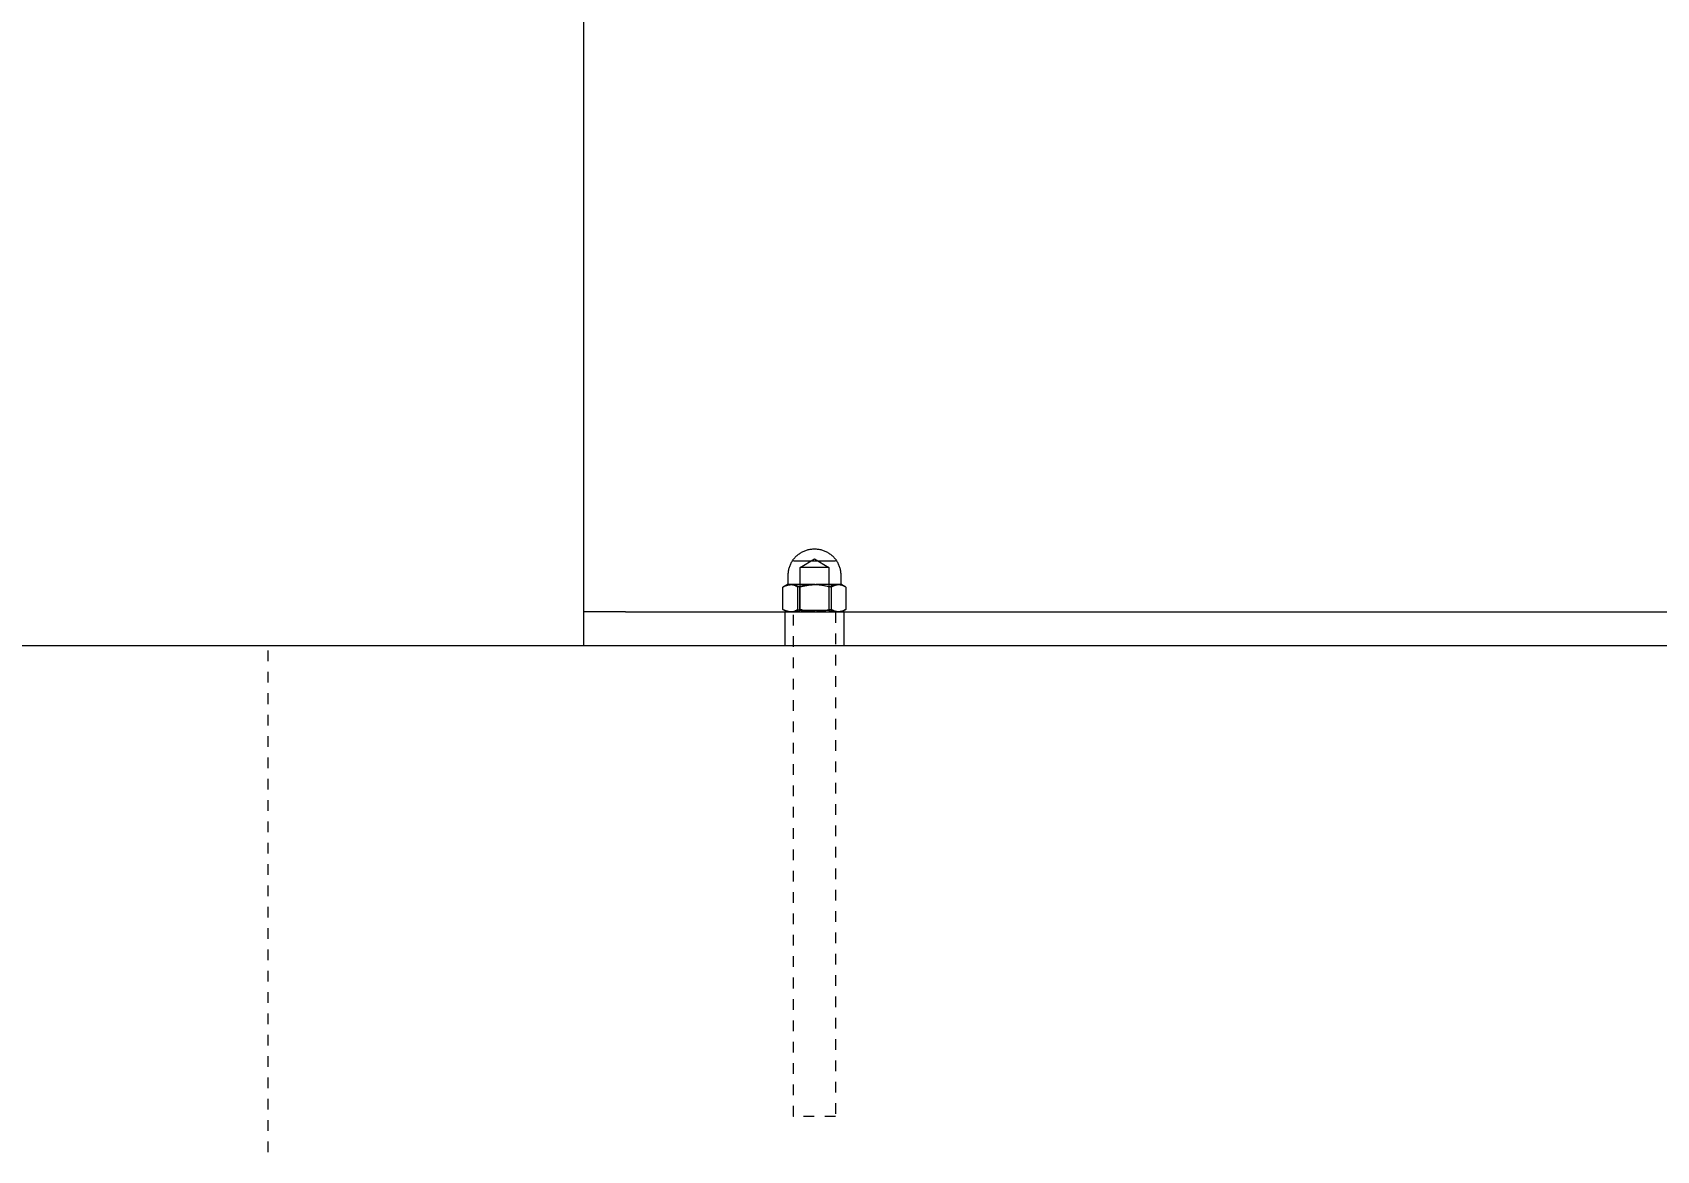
# Model space of a CAD drawing. Header units: inches. Extents: x -11 to 189, y -7 to 133.
# Drawn here: x 149.73 to 164.95, y 90.98 to 101.46 of the extents above; entities that cross this region are included whole.
import ezdxf

# ---------------------------------------------------------------- set-up
doc = ezdxf.new("R2010")
doc.units = ezdxf.units.IN
doc.linetypes.add('HIDDEN', pattern=[1.905, 1.27, -0.635])
for name, color, linetype, lineweight in [('ZANO_R', 7, 'Continuous', 0), ('ZANO_R_przerywana', 250, 'HIDDEN', 0), ('ZANO_W', 1, 'Continuous', 0)]:
    doc.layers.add(name, color=color, linetype=linetype, lineweight=lineweight)
doc.styles.get("Standard").update_dxf_attribs({"font": 'arial.ttf'})
doc.dimstyles.new('amerykanie', dxfattribs={"dimtxt": 50, "dimasz": 50, "dimexe": 0.5, "dimexo": 0.5, "dimgap": 1, "dimtad": 1, "dimdec": 0, "dimzin": 0, "dimlunit": 5, "dimtxsty": 'Standard', "dimcen": 0.09, "dimclrd": 1, "dimclre": 1, "dimclrt": 1, "dimazin": 0, "dimtfac": 1, "dimtdec": 0, "dimtmove": 0, "dimatfit": 3, "dimfxl": 1, "dimtzin": 0, "dimarcsym": 1})

# ---------------------------------------------------------------- blocks, each defined once
blk = doc.blocks.new('*D406')
at = {"layer": 'ZANO_W', "color": 1, "lineweight": -2}
for p, q in [((116.545, 95.214), (116.545, 85.714)), ((172.608, 95.214), (172.608, 85.714)), ((117.545, 86.214), (171.608, 86.214))]:
    blk.add_line(p, q, dxfattribs=at)
at = {"layer": 'ZANO_W', "color": 1}
for points in [[(117.545, 86.381), (117.545, 86.047), (116.545, 86.214)], [(171.608, 86.047), (171.608, 86.381), (172.608, 86.214)]]:
    blk.add_solid(points, dxfattribs=at)
at = {"layer": 'ZANO_W', "color": 1, "insert": (144.576, 87.554), "char_height": 1.625, "attachment_point": 5}
blk.add_mtext('56 1/16', dxfattribs=at)

msp = doc.modelspace()

# ---------------------------------------------------------------- linework, layer by layer
at = {"layer": 'ZANO_R'}
for p, q in [((154.89097, 111.54081), (154.89097, 96.029)), ((156.83064, 96.47152), (156.83412, 96.47917)), ((156.83412, 96.47917), (156.83785, 96.48669)), ((156.83785, 96.48669), (156.84185, 96.49409)), ((156.84185, 96.49409), (156.84609, 96.50134)), ((156.84609, 96.50134), (156.85058, 96.50844)), ((156.85058, 96.50844), (156.8553, 96.51539)), ((156.8553, 96.51539), (156.86026, 96.52217)), ((156.8595, 96.50821), (156.85948, 96.50821)), ((156.85948, 96.50821), (156.85948, 96.50821)), ((156.85948, 96.50821), (156.85948, 96.50821)), ((156.85948, 96.50821), (156.85948, 96.50821)), ((156.85948, 96.50821), (156.85948, 96.50821)), ((156.85948, 96.50821), (156.85957, 96.50821)), ((156.85956, 96.50821), (156.8595, 96.50821)), ((156.85957, 96.50821), (156.86026, 96.50821)), ((156.86026, 96.52217), (156.86546, 96.52878)), ((156.86026, 96.50821), (156.86347, 96.50821)), ((156.86347, 96.50821), (157.2531, 96.50821)), ((156.86546, 96.52878), (156.87087, 96.5352)), ((156.87087, 96.5352), (156.8765, 96.54144)), ((156.8765, 96.54144), (156.88234, 96.54748)), ((156.88234, 96.54748), (156.88838, 96.55332)), ((156.88838, 96.55332), (156.89462, 96.55895)), ((156.89462, 96.55895), (156.90104, 96.56436)), ((156.90104, 96.56436), (156.90765, 96.56955)), ((156.90765, 96.56955), (156.91443, 96.57451)), ((156.91443, 96.57451), (156.92138, 96.57924)), ((156.92138, 96.57924), (156.92848, 96.58373)), ((156.92247, 96.44632), (157.05633, 96.52675)), ((156.92848, 96.58373), (156.93573, 96.58797)), ((156.93573, 96.58797), (156.94312, 96.59196)), ((156.94312, 96.59196), (156.95065, 96.5957)), ((156.95065, 96.5957), (156.9583, 96.59918)), ((156.9583, 96.59918), (156.96606, 96.6024)), ((156.96606, 96.6024), (156.97393, 96.60534)), ((156.97393, 96.60534), (156.98189, 96.60802)), ((156.98189, 96.60802), (156.98994, 96.61043)), ((156.98994, 96.61043), (156.99807, 96.61256)), ((156.99807, 96.61256), (157.00627, 96.6144)), ((157.00627, 96.6144), (157.01452, 96.61597)), ((157.01452, 96.61597), (157.02282, 96.61726)), ((157.02282, 96.61726), (157.03117, 96.61826)), ((157.03117, 96.61826), (157.03954, 96.61898)), ((157.03954, 96.61898), (157.04793, 96.61941)), ((157.04793, 96.61941), (157.05633, 96.61955)), ((157.05633, 96.61955), (157.06473, 96.61941)), ((157.05633, 96.52675), (157.19019, 96.44632)), ((157.06473, 96.61941), (157.07312, 96.61898)), ((157.07312, 96.61898), (157.08149, 96.61826)), ((157.08149, 96.61826), (157.08983, 96.61726)), ((157.08983, 96.61726), (157.09814, 96.61597)), ((157.09814, 96.61597), (157.10639, 96.6144)), ((157.10639, 96.6144), (157.11459, 96.61256)), ((157.11459, 96.61256), (157.12272, 96.61043)), ((157.12272, 96.61043), (157.13077, 96.60802)), ((157.13077, 96.60802), (157.13873, 96.60534)), ((157.13873, 96.60534), (157.1466, 96.6024)), ((157.1466, 96.6024), (157.15436, 96.59918)), ((157.15436, 96.59918), (157.16201, 96.5957)), ((157.16201, 96.5957), (157.16953, 96.59196)), ((157.16953, 96.59196), (157.17693, 96.58797)), ((157.17693, 96.58797), (157.18418, 96.58373)), ((157.18418, 96.58373), (157.19128, 96.57924)), ((157.19128, 96.57924), (157.19823, 96.57451)), ((157.19823, 96.57451), (157.20501, 96.56955)), ((157.20501, 96.56955), (157.21162, 96.56436)), ((157.21162, 96.56436), (157.21804, 96.55895)), ((157.21804, 96.55895), (157.22428, 96.55332)), ((157.22428, 96.55332), (157.23032, 96.54748)), ((157.23032, 96.54748), (157.23616, 96.54144)), ((157.23616, 96.54144), (157.24179, 96.5352)), ((157.24179, 96.5352), (157.2472, 96.52878)), ((157.2472, 96.52878), (157.25239, 96.52217)), ((157.25239, 96.52217), (157.25736, 96.51539)), ((157.25736, 96.51539), (157.26208, 96.50844)), ((157.26208, 96.50844), (157.26657, 96.50134)), ((157.26657, 96.50134), (157.27081, 96.49409)), ((157.27081, 96.49409), (157.2748, 96.48669)), ((157.2748, 96.48669), (157.27854, 96.47917)), ((157.27854, 96.47917), (157.28202, 96.47152)), ((156.81027, 96.37349), (156.81041, 96.38189)), ((156.81027, 96.28963), (156.81027, 96.37349)), ((156.81041, 96.38189), (156.81084, 96.39028)), ((156.81084, 96.39028), (156.81156, 96.39865)), ((156.81156, 96.39865), (156.81256, 96.40699)), ((156.81256, 96.40699), (156.81384, 96.4153)), ((156.81384, 96.4153), (156.81541, 96.42355)), ((156.81541, 96.42355), (156.81726, 96.43175)), ((156.81726, 96.43175), (156.81939, 96.43988)), ((156.81939, 96.43988), (156.8218, 96.44793)), ((156.8218, 96.44793), (156.82447, 96.45589)), ((156.82447, 96.45589), (156.82742, 96.46376)), ((156.82742, 96.46376), (156.83064, 96.47152)), ((156.92247, 96.04654), (156.92247, 96.44632)), ((156.94317, 96.44632), (156.92256, 96.44632)), ((157.19019, 96.44632), (156.94317, 96.44632)), ((157.1901, 96.44632), (157.19019, 96.44632)), ((157.19019, 96.44632), (157.19019, 96.44632)), ((157.19019, 96.44632), (157.19019, 96.04654)), ((157.28202, 96.47152), (157.28524, 96.46376)), ((157.28524, 96.46376), (157.28818, 96.45589)), ((157.28818, 96.45589), (157.29086, 96.44793)), ((157.29086, 96.44793), (157.29327, 96.43988)), ((157.29327, 96.43988), (157.2954, 96.43175)), ((157.2954, 96.43175), (157.29725, 96.42355)), ((157.29725, 96.42355), (157.29881, 96.4153)), ((157.29881, 96.4153), (157.3001, 96.40699)), ((157.3001, 96.40699), (157.3011, 96.39865)), ((157.3011, 96.39865), (157.30182, 96.39028)), ((157.30182, 96.39028), (157.30225, 96.38189)), ((157.30225, 96.38189), (157.30239, 96.37349)), ((157.30239, 96.37349), (157.30239, 96.28963)), ((156.76727, 96.26576), (156.76107, 96.26205)), ((156.76107, 96.26205), (156.76589, 96.26478)), ((156.76107, 96.05186), (156.76107, 96.26205)), ((156.76589, 96.26478), (156.77079, 96.26735)), ((156.76727, 96.26576), (156.80042, 96.28491)), ((156.77306, 96.26911), (156.7695, 96.26703)), ((156.77079, 96.26735), (156.77578, 96.26975)), ((156.77668, 96.27107), (156.77306, 96.26911)), ((156.77578, 96.26975), (156.78084, 96.27199)), ((156.78037, 96.27291), (156.77668, 96.27107)), ((156.78412, 96.27463), (156.78037, 96.27291)), ((156.78084, 96.27199), (156.78598, 96.27405)), ((156.78792, 96.27621), (156.78412, 96.27463)), ((156.78598, 96.27405), (156.79118, 96.27594)), ((156.79177, 96.27768), (156.78792, 96.27621)), ((156.79118, 96.27594), (156.79644, 96.27766)), ((156.79567, 96.27901), (156.79177, 96.27768)), ((156.79961, 96.28021), (156.79567, 96.27901)), ((156.79644, 96.27766), (156.80176, 96.2792)), ((156.80359, 96.28128), (156.79961, 96.28021)), ((156.83681, 96.28491), (156.80043, 96.28491)), ((156.80176, 96.2792), (156.80712, 96.28056)), ((156.80761, 96.28222), (156.80359, 96.28128)), ((156.80609, 96.28498), (156.80625, 96.28499)), ((156.80625, 96.28499), (156.80641, 96.28502)), ((156.80641, 96.28502), (156.80656, 96.28505)), ((156.80656, 96.28505), (156.80672, 96.28508)), ((156.80672, 96.28508), (156.80687, 96.28513)), ((156.80687, 96.28513), (156.80703, 96.28517)), ((156.80703, 96.28517), (156.80718, 96.28522)), ((156.80712, 96.28056), (156.81253, 96.28174)), ((156.80718, 96.28522), (156.80733, 96.28528)), ((156.80733, 96.28528), (156.80747, 96.28534)), ((156.80747, 96.28534), (156.80762, 96.28541)), ((156.81165, 96.28303), (156.80761, 96.28222)), ((156.80762, 96.28541), (156.80776, 96.28548)), ((156.80776, 96.28548), (156.8079, 96.28555)), ((156.8079, 96.28555), (156.80804, 96.28563)), ((156.80804, 96.28563), (156.80817, 96.28572)), ((156.80817, 96.28572), (156.80831, 96.28581)), ((156.80831, 96.28581), (156.80843, 96.2859)), ((156.80843, 96.2859), (156.80856, 96.286)), ((156.80856, 96.286), (156.80868, 96.28611)), ((156.80868, 96.28611), (156.8088, 96.28621)), ((156.8088, 96.28621), (156.80891, 96.28632)), ((156.80891, 96.28632), (156.80902, 96.28644)), ((156.80902, 96.28644), (156.80913, 96.28656)), ((156.80913, 96.28656), (156.80923, 96.28668)), ((156.80923, 96.28668), (156.80933, 96.28681)), ((156.80933, 96.28681), (156.80942, 96.28693)), ((156.80942, 96.28693), (156.80951, 96.28707)), ((156.80951, 96.28707), (156.8096, 96.2872)), ((156.8096, 96.2872), (156.80968, 96.28734)), ((156.80968, 96.28734), (156.80975, 96.28748)), ((156.80975, 96.28748), (156.80982, 96.28762)), ((156.80982, 96.28762), (156.80989, 96.28777)), ((156.80989, 96.28777), (156.80995, 96.28792)), ((156.80995, 96.28792), (156.81, 96.28807)), ((156.81, 96.28807), (156.81005, 96.28822)), ((156.81005, 96.28822), (156.8101, 96.28837)), ((156.8101, 96.28837), (156.81014, 96.28852)), ((156.81014, 96.28852), (156.81017, 96.28868)), ((156.81017, 96.28868), (156.8102, 96.28884)), ((156.8102, 96.28884), (156.81023, 96.28899)), ((156.81023, 96.28899), (156.81024, 96.28915)), ((156.81024, 96.28915), (156.81026, 96.28931)), ((156.81026, 96.28947), (156.81027, 96.28963)), ((156.81026, 96.28931), (156.81026, 96.28947)), ((156.81572, 96.2837), (156.81165, 96.28303)), ((156.81253, 96.28174), (156.81797, 96.28274)), ((156.8198, 96.28423), (156.81572, 96.2837)), ((156.81797, 96.28274), (156.82345, 96.28356)), ((156.8239, 96.28463), (156.8198, 96.28423)), ((156.82345, 96.28356), (156.82895, 96.28419)), ((156.82802, 96.28489), (156.8239, 96.28463)), ((156.82895, 96.28419), (156.83446, 96.28464)), ((156.83416, 96.2848), (156.83182, 96.28488)), ((156.83446, 96.28464), (156.83999, 96.28491)), ((156.83498, 96.2848), (156.83772, 96.28488)), ((156.8395, 96.28427), (156.83498, 96.28476)), ((156.84399, 96.28363), (156.8395, 96.28427)), ((156.83999, 96.28491), (156.84552, 96.28464)), ((156.84207, 96.28489), (156.84499, 96.28481)), ((157.06223, 96.28491), (156.84322, 96.28491)), ((156.84847, 96.28284), (156.84399, 96.28363)), ((156.84552, 96.28464), (156.85104, 96.28419)), ((156.85291, 96.2819), (156.84847, 96.28284)), ((156.85104, 96.28419), (156.85654, 96.28356)), ((156.85732, 96.28081), (156.85291, 96.2819)), ((156.85654, 96.28356), (156.86201, 96.28275)), ((156.8617, 96.27957), (156.85732, 96.28081)), ((156.86602, 96.27818), (156.8617, 96.27957)), ((156.86201, 96.28275), (156.86746, 96.28175)), ((156.8703, 96.27665), (156.86602, 96.27818)), ((156.86746, 96.28175), (156.87287, 96.28057)), ((156.87453, 96.27498), (156.8703, 96.27665)), ((156.87287, 96.28057), (156.87823, 96.2792)), ((156.87869, 96.27316), (156.87453, 96.27498)), ((156.87823, 96.2792), (156.88355, 96.27766)), ((156.8828, 96.27121), (156.87869, 96.27316)), ((156.88683, 96.26912), (156.8828, 96.27121)), ((156.88355, 96.27766), (156.88881, 96.27595)), ((156.89079, 96.26689), (156.88683, 96.26912)), ((156.88881, 96.27595), (156.89401, 96.27406)), ((156.89468, 96.26454), (156.89079, 96.26689)), ((156.89401, 96.27406), (156.89915, 96.27199)), ((156.89848, 96.26205), (156.89468, 96.26454)), ((156.91571, 96.26697), (156.89848, 96.26205)), ((156.89848, 96.26205), (156.89848, 96.05186)), ((156.89915, 96.27199), (156.90421, 96.26975)), ((156.90421, 96.26975), (156.9092, 96.26735)), ((156.9092, 96.26735), (156.9141, 96.26478)), ((156.9141, 96.26478), (156.91892, 96.26205)), ((156.9331, 96.2713), (156.91571, 96.26697)), ((156.91892, 96.26205), (156.93492, 96.26665)), ((156.91892, 96.05186), (156.91892, 96.26205)), ((156.95062, 96.27505), (156.9331, 96.2713)), ((156.93492, 96.26665), (156.95106, 96.27075)), ((156.96826, 96.27821), (156.95062, 96.27505)), ((156.95106, 96.27075), (156.96733, 96.27434)), ((156.96733, 96.27434), (156.9837, 96.2774)), ((156.986, 96.28077), (156.96826, 96.27821)), ((156.9837, 96.2774), (157.00016, 96.27995)), ((157.00381, 96.28273), (156.986, 96.28077)), ((157.00016, 96.27995), (157.01669, 96.28198)), ((157.02168, 96.2841), (157.00381, 96.28273)), ((157.01669, 96.28198), (157.03327, 96.28348)), ((157.03958, 96.28486), (157.02168, 96.2841)), ((157.03327, 96.28348), (157.0499, 96.28446)), ((157.0499, 96.28446), (157.06655, 96.28491)), ((157.05553, 96.2848), (157.05244, 96.28486)), ((157.07446, 96.28387), (157.05713, 96.28477)), ((157.06655, 96.28491), (157.08319, 96.28446)), ((157.07162, 96.28488), (157.07595, 96.28481)), ((157.28084, 96.28491), (157.07308, 96.28491)), ((157.09176, 96.28242), (157.07446, 96.28387)), ((157.08319, 96.28446), (157.09982, 96.28348)), ((157.109, 96.2804), (157.09176, 96.28242)), ((157.09982, 96.28348), (157.11641, 96.28198)), ((157.12617, 96.27783), (157.109, 96.2804)), ((157.11641, 96.28198), (157.13294, 96.27995)), ((157.14325, 96.27471), (157.12617, 96.27783)), ((157.13294, 96.27995), (157.14939, 96.2774)), ((157.16021, 96.27104), (157.14325, 96.27471)), ((157.14939, 96.2774), (157.16576, 96.27433)), ((157.17705, 96.26681), (157.16021, 96.27104)), ((157.16576, 96.27433), (157.18203, 96.27075)), ((157.19374, 96.26205), (157.17705, 96.26681)), ((157.18203, 96.27075), (157.19817, 96.26665)), ((157.19871, 96.26485), (157.19374, 96.26205)), ((157.19374, 96.05186), (157.19374, 96.26205)), ((157.19817, 96.26665), (157.21418, 96.26205)), ((157.20377, 96.26747), (157.19871, 96.26485)), ((157.20891, 96.26993), (157.20377, 96.26747)), ((157.21413, 96.27221), (157.20891, 96.26993)), ((157.21943, 96.27431), (157.21413, 96.27221)), ((157.21418, 96.26205), (157.21777, 96.26444)), ((157.21418, 96.05186), (157.21418, 96.26205)), ((157.21777, 96.26444), (157.22145, 96.2667)), ((157.2248, 96.27623), (157.21943, 96.27431)), ((157.22145, 96.2667), (157.22519, 96.26884)), ((157.23023, 96.27797), (157.2248, 96.27623)), ((157.22519, 96.26884), (157.22901, 96.27086)), ((157.22901, 96.27086), (157.23289, 96.27275)), ((157.23571, 96.27952), (157.23023, 96.27797)), ((157.23289, 96.27275), (157.23683, 96.27451)), ((157.24125, 96.28088), (157.23571, 96.27952)), ((157.23683, 96.27451), (157.24082, 96.27614)), ((157.24082, 96.27614), (157.24487, 96.27764)), ((157.24683, 96.28206), (157.24125, 96.28088)), ((157.24487, 96.27764), (157.24896, 96.279)), ((157.25244, 96.28305), (157.24683, 96.28206)), ((157.24896, 96.279), (157.2531, 96.28023)), ((157.25808, 96.28385), (157.25244, 96.28305)), ((157.2531, 96.28023), (157.25728, 96.28132)), ((157.25728, 96.28132), (157.26149, 96.28227)), ((157.26375, 96.28445), (157.25808, 96.28385)), ((157.26149, 96.28227), (157.26573, 96.28308)), ((157.26944, 96.28486), (157.26375, 96.28445)), ((157.26573, 96.28308), (157.26999, 96.28375)), ((157.26999, 96.28375), (157.27427, 96.28428)), ((157.27427, 96.28428), (157.27857, 96.28466)), ((157.27766, 96.28481), (157.27584, 96.28487)), ((157.28441, 96.28422), (157.2785, 96.28477)), ((157.27857, 96.28466), (157.28288, 96.28491)), ((157.28288, 96.28491), (157.28719, 96.28466)), ((157.2903, 96.28347), (157.28441, 96.28422)), ((157.3052, 96.28491), (157.28464, 96.28491)), ((157.28719, 96.28466), (157.29149, 96.28427)), ((157.29616, 96.28251), (157.2903, 96.28347)), ((157.29149, 96.28427), (157.29577, 96.28375)), ((157.29577, 96.28375), (157.30004, 96.28308)), ((157.30198, 96.28135), (157.29616, 96.28251)), ((157.30004, 96.28308), (157.30427, 96.28227)), ((157.30776, 96.27999), (157.30198, 96.28135)), ((157.30239, 96.28963), (157.30239, 96.28947)), ((157.30239, 96.28947), (157.3024, 96.28931)), ((157.3024, 96.28931), (157.30241, 96.28915)), ((157.30241, 96.28915), (157.30243, 96.28899)), ((157.30243, 96.28899), (157.30246, 96.28884)), ((157.30246, 96.28884), (157.30248, 96.28868)), ((157.30248, 96.28868), (157.30252, 96.28852)), ((157.30252, 96.28852), (157.30256, 96.28837)), ((157.30256, 96.28837), (157.3026, 96.28822)), ((157.3026, 96.28822), (157.30265, 96.28807)), ((157.30265, 96.28807), (157.30271, 96.28792)), ((157.30271, 96.28792), (157.30277, 96.28777)), ((157.30277, 96.28777), (157.30283, 96.28762)), ((157.30283, 96.28762), (157.3029, 96.28748)), ((157.3029, 96.28748), (157.30298, 96.28734)), ((157.30298, 96.28734), (157.30306, 96.2872)), ((157.30306, 96.2872), (157.30314, 96.28707)), ((157.30314, 96.28707), (157.30323, 96.28693)), ((157.30323, 96.28693), (157.30333, 96.28681)), ((157.30333, 96.28681), (157.30343, 96.28668)), ((157.30343, 96.28668), (157.30353, 96.28656)), ((157.30353, 96.28656), (157.30363, 96.28644)), ((157.30363, 96.28644), (157.30374, 96.28632)), ((157.30374, 96.28632), (157.30386, 96.28621)), ((157.30386, 96.28621), (157.30398, 96.28611)), ((157.30398, 96.28611), (157.3041, 96.286)), ((157.3041, 96.286), (157.30422, 96.2859)), ((157.30422, 96.2859), (157.30435, 96.28581)), ((157.30427, 96.28227), (157.30848, 96.28132)), ((157.30435, 96.28581), (157.30448, 96.28572)), ((157.30448, 96.28572), (157.30462, 96.28563)), ((157.30462, 96.28563), (157.30476, 96.28555)), ((157.30476, 96.28555), (157.3049, 96.28548)), ((157.3049, 96.28548), (157.30504, 96.28541)), ((157.30504, 96.28541), (157.30518, 96.28534)), ((157.30518, 96.28534), (157.30533, 96.28528)), ((157.31055, 96.28491), (157.3052, 96.28491)), ((157.30533, 96.28528), (157.30548, 96.28522)), ((157.30548, 96.28522), (157.30563, 96.28517)), ((157.30563, 96.28517), (157.30578, 96.28513)), ((157.30578, 96.28513), (157.30594, 96.28508)), ((157.30594, 96.28508), (157.30609, 96.28505)), ((157.30609, 96.28505), (157.30625, 96.28502)), ((157.30625, 96.28502), (157.30641, 96.28499)), ((157.30641, 96.28499), (157.30657, 96.28498)), ((157.31349, 96.27842), (157.30776, 96.27999)), ((157.30848, 96.28132), (157.31266, 96.28023)), ((157.31186, 96.28491), (157.31055, 96.28491)), ((157.31216, 96.28491), (157.31186, 96.28491)), ((157.31222, 96.28491), (157.31216, 96.28491)), ((157.31223, 96.28491), (157.31222, 96.28491)), ((157.31223, 96.28491), (157.31223, 96.28491)), ((157.31223, 96.28491), (157.31223, 96.28491)), ((157.31223, 96.28491), (157.31223, 96.28491)), ((157.31223, 96.28491), (157.34317, 96.26705)), ((157.31266, 96.28023), (157.3168, 96.279)), ((157.31916, 96.27666), (157.31349, 96.27842)), ((157.3168, 96.279), (157.32089, 96.27764)), ((157.32477, 96.2747), (157.31916, 96.27666)), ((157.32089, 96.27764), (157.32494, 96.27614)), ((157.3303, 96.27255), (157.32477, 96.2747)), ((157.32494, 96.27614), (157.32894, 96.27451)), ((157.32894, 96.27451), (157.33288, 96.27275)), ((157.33576, 96.2702), (157.3303, 96.27255)), ((157.33288, 96.27275), (157.33676, 96.27086)), ((157.34113, 96.26767), (157.33576, 96.2702)), ((157.33676, 96.27086), (157.34057, 96.26884)), ((157.34057, 96.26884), (157.34432, 96.2667)), ((157.34641, 96.26495), (157.34113, 96.26767)), ((157.34432, 96.2667), (157.34799, 96.26443)), ((157.35159, 96.26205), (157.34641, 96.26495)), ((157.34799, 96.26443), (157.35159, 96.26205)), ((157.35159, 96.26205), (157.35159, 96.05186)), ((154.89097, 96.029), (154.89097, 95.71404)), ((155.28468, 96.029), (154.89097, 96.029)), ((155.28468, 96.029), (172.21381, 96.029)), ((156.76598, 96.0491), (156.76107, 96.05186)), ((156.76107, 96.05186), (156.76727, 96.04814)), ((156.77098, 96.0465), (156.76598, 96.0491)), ((156.80042, 96.029), (156.76727, 96.04814)), ((156.76952, 96.04686), (156.77322, 96.04471)), ((156.77606, 96.04407), (156.77098, 96.0465)), ((156.77322, 96.04471), (156.77699, 96.04269)), ((156.78122, 96.04181), (156.77606, 96.04407)), ((156.77699, 96.04269), (156.78083, 96.0408)), ((156.78074, 95.71404), (156.78074, 96.029)), ((156.78083, 96.0408), (156.78473, 96.03903)), ((156.78645, 96.03973), (156.78122, 96.04181)), ((156.78473, 96.03903), (156.78869, 96.03741)), ((156.79175, 96.03782), (156.78645, 96.03973)), ((156.78869, 96.03741), (156.79271, 96.03592)), ((156.79711, 96.03609), (156.79175, 96.03782)), ((156.79271, 96.03592), (156.79677, 96.03456)), ((156.79677, 96.03456), (156.80087, 96.03335)), ((156.80252, 96.03453), (156.79711, 96.03609)), ((156.80087, 96.03335), (156.80502, 96.03228)), ((156.80798, 96.03316), (156.80252, 96.03453)), ((156.80502, 96.03228), (156.8092, 96.03135)), ((156.81349, 96.03197), (156.80798, 96.03316)), ((156.8092, 96.03135), (156.81341, 96.03056)), ((156.81341, 96.03056), (156.81764, 96.02992)), ((156.81903, 96.03097), (156.81349, 96.03197)), ((156.81764, 96.02992), (156.82189, 96.02942)), ((156.8246, 96.03015), (156.81903, 96.03097)), ((156.82189, 96.02942), (156.82616, 96.02907)), ((156.8302, 96.02952), (156.8246, 96.03015)), ((156.82539, 96.0291), (156.82802, 96.02902)), ((156.82978, 96.029), (156.83416, 96.0291)), ((156.83581, 96.02907), (156.8302, 96.02952)), ((156.83182, 96.02902), (156.83416, 96.0291)), ((156.83498, 96.02914), (156.8395, 96.02963)), ((156.83772, 96.02902), (156.83498, 96.0291)), ((156.8395, 96.02963), (156.84399, 96.03027)), ((156.84499, 96.0291), (156.83999, 96.029)), ((156.84784, 96.02939), (156.84207, 96.02902)), ((156.84499, 96.0291), (156.84237, 96.02902)), ((156.84399, 96.03027), (156.84847, 96.03107)), ((156.85359, 96.02996), (156.84784, 96.02939)), ((156.84847, 96.03107), (156.85291, 96.03201)), ((156.85291, 96.03201), (156.85732, 96.0331)), ((156.85932, 96.03072), (156.85359, 96.02996)), ((156.85732, 96.0331), (156.8617, 96.03434)), ((156.86503, 96.03169), (156.85932, 96.03072)), ((156.86347, 96.02617), (156.85956, 96.02617)), ((156.8617, 96.03434), (156.86602, 96.03573)), ((157.25318, 96.02617), (156.86347, 96.02617)), ((156.87069, 96.03285), (156.86503, 96.03169)), ((156.86602, 96.03573), (156.8703, 96.03726)), ((156.8703, 96.03726), (156.87453, 96.03893)), ((156.87631, 96.03421), (156.87069, 96.03285)), ((156.87453, 96.03893), (156.87869, 96.04074)), ((156.88188, 96.03576), (156.87631, 96.03421)), ((156.87869, 96.04074), (156.8828, 96.0427)), ((156.8874, 96.0375), (156.88188, 96.03576)), ((156.8828, 96.0427), (156.88683, 96.04479)), ((156.88683, 96.04479), (156.89079, 96.04701)), ((156.89285, 96.03944), (156.8874, 96.0375)), ((156.89079, 96.04701), (156.89468, 96.04937)), ((156.89823, 96.04156), (156.89285, 96.03944)), ((156.89468, 96.04937), (156.89848, 96.05186)), ((156.90353, 96.04386), (156.89823, 96.04156)), ((156.89848, 96.05186), (156.91491, 96.04721)), ((156.89887, 96.03), (156.89885, 96.03)), ((156.89885, 96.03), (156.89885, 96.03)), ((156.89885, 96.03), (156.89885, 96.03)), ((156.89885, 96.03), (156.89885, 96.03)), ((156.89885, 96.03), (156.89889, 96.03)), ((156.89885, 96.029), (156.89885, 96.03)), ((156.89886, 96.03001), (156.89888, 96.03003)), ((156.89889, 96.03), (156.89914, 96.03)), ((156.89894, 96.03006), (156.92247, 96.04654)), ((156.89914, 96.03), (156.90032, 96.03)), ((156.90032, 96.03), (156.90519, 96.03)), ((156.90875, 96.04635), (156.90353, 96.04386)), ((156.90519, 96.03), (156.9232, 96.03)), ((156.91388, 96.04901), (156.90875, 96.04635)), ((156.91892, 96.05186), (156.91388, 96.04901)), ((156.91491, 96.04721), (156.93148, 96.04306)), ((156.93638, 96.04687), (156.91892, 96.05186)), ((156.92249, 96.04654), (156.92247, 96.04654)), ((156.92247, 96.04654), (156.92247, 96.04654)), ((156.92247, 96.04654), (156.92247, 96.04654)), ((156.92247, 96.04654), (156.92247, 96.04654)), ((156.92247, 96.04654), (156.92251, 96.04654)), ((156.92251, 96.04654), (156.92272, 96.04654)), ((156.92272, 96.04654), (156.92372, 96.04654)), ((156.9232, 96.03), (157.21379, 96.03)), ((156.92372, 96.04654), (156.92786, 96.04654)), ((156.92786, 96.04654), (156.94317, 96.04654)), ((156.93148, 96.04306), (156.94816, 96.03943)), ((156.954, 96.04249), (156.93638, 96.04687)), ((156.94317, 96.04654), (157.19017, 96.04654)), ((156.94816, 96.03943), (156.96495, 96.0363)), ((156.97176, 96.03871), (156.954, 96.04249)), ((156.96495, 96.0363), (156.98183, 96.0337)), ((156.98964, 96.03554), (156.97176, 96.03871)), ((156.98183, 96.0337), (156.99878, 96.03161)), ((157.00762, 96.03298), (156.98964, 96.03554)), ((156.99878, 96.03161), (157.01578, 96.03004)), ((157.02568, 96.03104), (157.00762, 96.03298)), ((157.00861, 96.03059), (157.01657, 96.02999)), ((157.01657, 96.02999), (157.02768, 96.02939)), ((157.04379, 96.02972), (157.02568, 96.03104)), ((157.02768, 96.02939), (157.0388, 96.02906)), ((157.03669, 96.0291), (157.04177, 96.02902)), ((157.06193, 96.02902), (157.04379, 96.02972)), ((157.04985, 96.02902), (157.05552, 96.0291)), ((157.05073, 96.02902), (157.05552, 96.0291)), ((157.05714, 96.02914), (157.06604, 96.02945)), ((157.06604, 96.02945), (157.07494, 96.02994)), ((157.09166, 96.02985), (157.07386, 96.02906)), ((157.07432, 96.0299), (157.07572, 96.02999)), ((157.07572, 96.02999), (157.09283, 96.03154)), ((157.10943, 96.03123), (157.09166, 96.02985)), ((157.09283, 96.03154), (157.10988, 96.03363)), ((157.12714, 96.0332), (157.10943, 96.03123)), ((157.10988, 96.03363), (157.12686, 96.03623)), ((157.12686, 96.03623), (157.14375, 96.03936)), ((157.14478, 96.03576), (157.12714, 96.0332)), ((157.14375, 96.03936), (157.16054, 96.04301)), ((157.16232, 96.03891), (157.14478, 96.03576)), ((157.16054, 96.04301), (157.17721, 96.04718)), ((157.17975, 96.04265), (157.16232, 96.03891)), ((157.17721, 96.04718), (157.19374, 96.05186)), ((157.19704, 96.04696), (157.17975, 96.04265)), ((157.19019, 96.04654), (157.21372, 96.03006)), ((157.19878, 96.04902), (157.19374, 96.05186)), ((157.21418, 96.05186), (157.19704, 96.04696)), ((157.20391, 96.04635), (157.19878, 96.04902)), ((157.20913, 96.04386), (157.20391, 96.04635)), ((157.21443, 96.04156), (157.20913, 96.04386)), ((157.21381, 96.03), (157.21381, 96.029)), ((157.2179, 96.0494), (157.21418, 96.05186)), ((157.21981, 96.03944), (157.21443, 96.04156)), ((157.2217, 96.04708), (157.2179, 96.0494)), ((157.22526, 96.03751), (157.21981, 96.03944)), ((157.22558, 96.04488), (157.2217, 96.04708)), ((157.23078, 96.03577), (157.22526, 96.03751)), ((157.22953, 96.04281), (157.22558, 96.04488)), ((157.23355, 96.04088), (157.22953, 96.04281)), ((157.23635, 96.03421), (157.23078, 96.03577)), ((157.23763, 96.03909), (157.23355, 96.04088)), ((157.24197, 96.03286), (157.23635, 96.03421)), ((157.24177, 96.03743), (157.23763, 96.03909)), ((157.24596, 96.03592), (157.24177, 96.03743)), ((157.24763, 96.03169), (157.24197, 96.03286)), ((157.2502, 96.03455), (157.24596, 96.03592)), ((157.25333, 96.03073), (157.24763, 96.03169)), ((157.25449, 96.03332), (157.2502, 96.03455)), ((157.2531, 96.02617), (157.25318, 96.02617)), ((157.25318, 96.02617), (157.25318, 96.02617)), ((157.25907, 96.02996), (157.25333, 96.03073)), ((157.25881, 96.03223), (157.25449, 96.03332)), ((157.26317, 96.03129), (157.25881, 96.03223)), ((157.26482, 96.02939), (157.25907, 96.02996)), ((157.26756, 96.0305), (157.26317, 96.03129)), ((157.27059, 96.02902), (157.26482, 96.02939)), ((157.27197, 96.02986), (157.26756, 96.0305)), ((157.27028, 96.02902), (157.26765, 96.0291)), ((157.2764, 96.02937), (157.27197, 96.02986)), ((157.27766, 96.0291), (157.27494, 96.02902)), ((157.28084, 96.02902), (157.2764, 96.02937)), ((157.27766, 96.0291), (157.27684, 96.02907)), ((157.28442, 96.02968), (157.2785, 96.02914)), ((157.28288, 96.029), (157.2785, 96.0291)), ((157.2903, 96.03044), (157.28442, 96.02968)), ((157.28726, 96.0291), (157.28464, 96.02902)), ((157.29113, 96.0295), (157.2865, 96.02907)), ((157.29616, 96.03139), (157.2903, 96.03044)), ((157.29574, 96.0301), (157.29113, 96.0295)), ((157.30033, 96.03085), (157.29574, 96.0301)), ((157.30199, 96.03256), (157.29616, 96.03139)), ((157.30489, 96.03176), (157.30033, 96.03085)), ((157.30777, 96.03392), (157.30199, 96.03256)), ((157.30941, 96.03283), (157.30489, 96.03176)), ((157.31349, 96.03548), (157.30777, 96.03392)), ((157.3139, 96.03406), (157.30941, 96.03283)), ((157.34315, 96.04685), (157.31223, 96.029)), ((157.31916, 96.03725), (157.31349, 96.03548)), ((157.31834, 96.03544), (157.3139, 96.03406)), ((157.32273, 96.03698), (157.31834, 96.03544)), ((157.32477, 96.0392), (157.31916, 96.03725)), ((157.32706, 96.03867), (157.32273, 96.03698)), ((157.3303, 96.04136), (157.32477, 96.0392)), ((157.33133, 96.04051), (157.32706, 96.03867)), ((157.33576, 96.0437), (157.3303, 96.04136)), ((157.33554, 96.04249), (157.33133, 96.04051)), ((157.33192, 96.029), (157.33192, 95.71404)), ((157.33967, 96.04462), (157.33554, 96.04249)), ((157.34113, 96.04624), (157.33576, 96.0437)), ((157.34372, 96.04689), (157.33967, 96.04462)), ((157.34641, 96.04896), (157.34113, 96.04624)), ((157.3477, 96.04931), (157.34372, 96.04689)), ((157.35159, 96.05186), (157.34641, 96.04896)), ((157.35159, 96.05186), (157.3477, 96.04931)), ((151.93822, 95.71404), (175.56026, 95.71404))]:
    msp.add_line(p, q, dxfattribs=at)
msp.add_lwpolyline([(-9.11544, 95.71404), (188.77587, 95.71404)], dxfattribs=at)
at = {"layer": 'ZANO_R_przerywana', "ltscale": 0.05}
for p, q in [((156.85948, 91.30176), (156.85948, 96.02617)), ((157.25318, 96.02617), (157.25318, 91.30176)), ((151.93822, 79.96601), (151.93822, 95.71404)), ((156.86347, 91.30176), (156.85956, 91.30176)), ((157.25318, 91.30176), (156.86347, 91.30176)), ((157.2531, 91.30176), (157.25318, 91.30176)), ((157.25318, 91.30176), (157.25318, 91.30176))]:
    msp.add_line(p, q, dxfattribs=at)

# ---------------------------------------------------------------- dimensions: what is measured, and where the dimension line sits
at = {"layer": 'ZANO_W'}
dim = msp.add_linear_dim(base=(172.60751, 86.2139), p1=(116.54452, 95.71404), p2=(172.60751, 95.71404), dimstyle='amerykanie', override={"dimtxt": 1.625, "dimasz": 1, "dimgap": 0.5, "dimdec": 4, "dimaunit": 1, "dimadec": 1, "dimtdec": 4, "dimtmove": 1, "dimfrac": 2}, dxfattribs=at)
dim.commit()
dim.dimension.update_dxf_attribs({"geometry": '*D406', "text_midpoint": (144.57602, 87.55411)})

doc.saveas('drawing.dxf')
